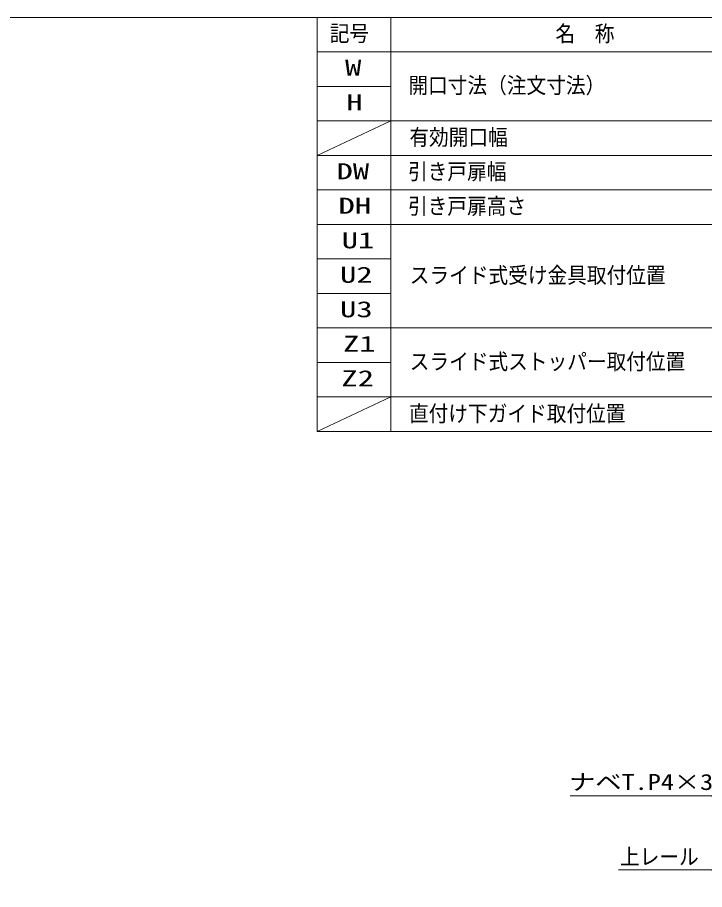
# Model space of a CAD drawing. Units: millimetres, scale not verified. Extents: x -6062 to 6062, y -3045 to 3045.
# Drawn here: x -696 to 699, y 1000 to 2770 of the extents above; entities that cross this region are included whole.
import ezdxf
from ezdxf.enums import TextEntityAlignment as Align

# ---------------------------------------------------------------- set-up
doc = ezdxf.new("R2010")
doc.units = ezdxf.units.MM
doc.header["$LTSCALE"] = 20
doc.layers.add('0-2_2寸法-3', color=7, linetype='Continuous', lineweight=9)
doc.layers.add('0-4_1図面枠', color=7, linetype='Continuous', lineweight=9)
doc.styles.add('ＭＳ ゴシック', font='')
doc.styles.get('ＭＳ ゴシック').set_extended_font_data('MS Gothic')

# ---------------------------------------------------------------- blocks, each defined once
blk = doc.blocks.new('グループ-142')
at = {"layer": '0-4_1図面枠'}
blk.add_lwpolyline([(-80000, 55400), (80000, 55400), (80000, -55400), (-80000, -55400)], close=True, dxfattribs=at)
blk = doc.blocks.new('図面枠')
at = {"layer": '0-4_1図面枠'}
blk.add_blockref('グループ-142', (0, 0), dxfattribs=at)

msp = doc.modelspace()

# ---------------------------------------------------------------- linework, layer by layer
at = {"layer": '0-2_2寸法-3'}
for points in [[(971.55, 1009.11), (712.86, 1190.25), (426.56, 1190.25)], [(870.68, 929.74), (712.86, 1040.25), (524.57, 1040.25)]]:
    msp.add_lwpolyline(points, dxfattribs=at)
at = {"layer": '0-4_1図面枠'}
for p, q in [((62.5, 2770), (62.5, 1930)), ((2212.5, 2700), (-87.5, 2700)), ((62.5, 2630), (-87.5, 2630)), ((2212.5, 2560), (-87.5, 2560)), ((62.5, 2560), (-87.5, 2490)), ((2212.5, 2490), (-87.5, 2490)), ((2212.5, 2420), (-87.5, 2420)), ((2212.5, 2420), (-87.5, 2420)), ((2212.5, 2350), (-87.5, 2350)), ((62.5, 2280), (-87.5, 2280)), ((62.5, 2210), (-87.5, 2210)), ((2212.5, 2140), (-87.5, 2140)), ((62.5, 2070), (-87.5, 2070)), ((62.5, 2000), (-87.5, 1930)), ((2212.5, 2000), (-87.5, 2000))]:
    msp.add_line(p, q, dxfattribs=at)
msp.add_lwpolyline([(-87.5, 2770), (2212.5, 2770), (2212.5, 1930), (-87.5, 1930)], close=True, dxfattribs=at)

# ---------------------------------------------------------------- block references
at = {"layer": '0-4_1図面枠', "xscale": 0.05, "yscale": 0.05}
msp.add_blockref('図面枠', (-1787.5, 0), dxfattribs=at)

# ---------------------------------------------------------------- texts
at = {"layer": '0-2_2寸法-3', "style": 'ＭＳ ゴシック'}
for s, width, p in [('ナベT.P4×35', 1.2, (424.06, 1192.64)), ('上レール', 0.9, (527.46, 1041.08))]:
    msp.add_text(s, height=32.55, dxfattribs=dict(at, width=width)).set_placement(p, align=Align.BOTTOM_LEFT)
at = {"layer": '0-4_1図面枠', "style": 'ＭＳ ゴシック'}
for s, width, p in [('記号', 0.9, (-61.77, 2711.64)), ('名\u3000称', 0.9, (396.3, 2711.07)), ('W', 1.5, (-30.75, 2641.83)), ('開口寸法（注文寸法）', 0.9, (97.9, 2606.25)), ('H', 1.5, (-28.25, 2571.83)), ('有効開口幅', 0.9, (99.79, 2500.98)), ('引き戸扉幅', 0.9, (97.12, 2431.35)), ('DW', 1.5, (-48.15, 2431.83)), ('引き戸扉高さ', 0.9, (97.12, 2361.17)), ('DH', 1.5, (-44.11, 2361.83)), ('U1', 1.5, (-37.65, 2291.74)), ('スライド式受け金具取付位置', 0.9, (100.57, 2220.97)), ('U2', 1.5, (-41.02, 2221.83)), ('U3', 1.5, (-41.02, 2151.83)), ('Z1', 1.5, (-34.98, 2081.74)), ('スライド式ストッパー取付位置', 0.9, (100.57, 2045.78)), ('Z2', 1.5, (-38.34, 2011.83)), ('直付け下ガイド取付位置', 0.9, (99.05, 1940.2))]:
    msp.add_text(s, height=32.55, dxfattribs=dict(at, width=width)).set_placement(p, align=Align.BOTTOM_LEFT)

doc.saveas('drawing.dxf')
